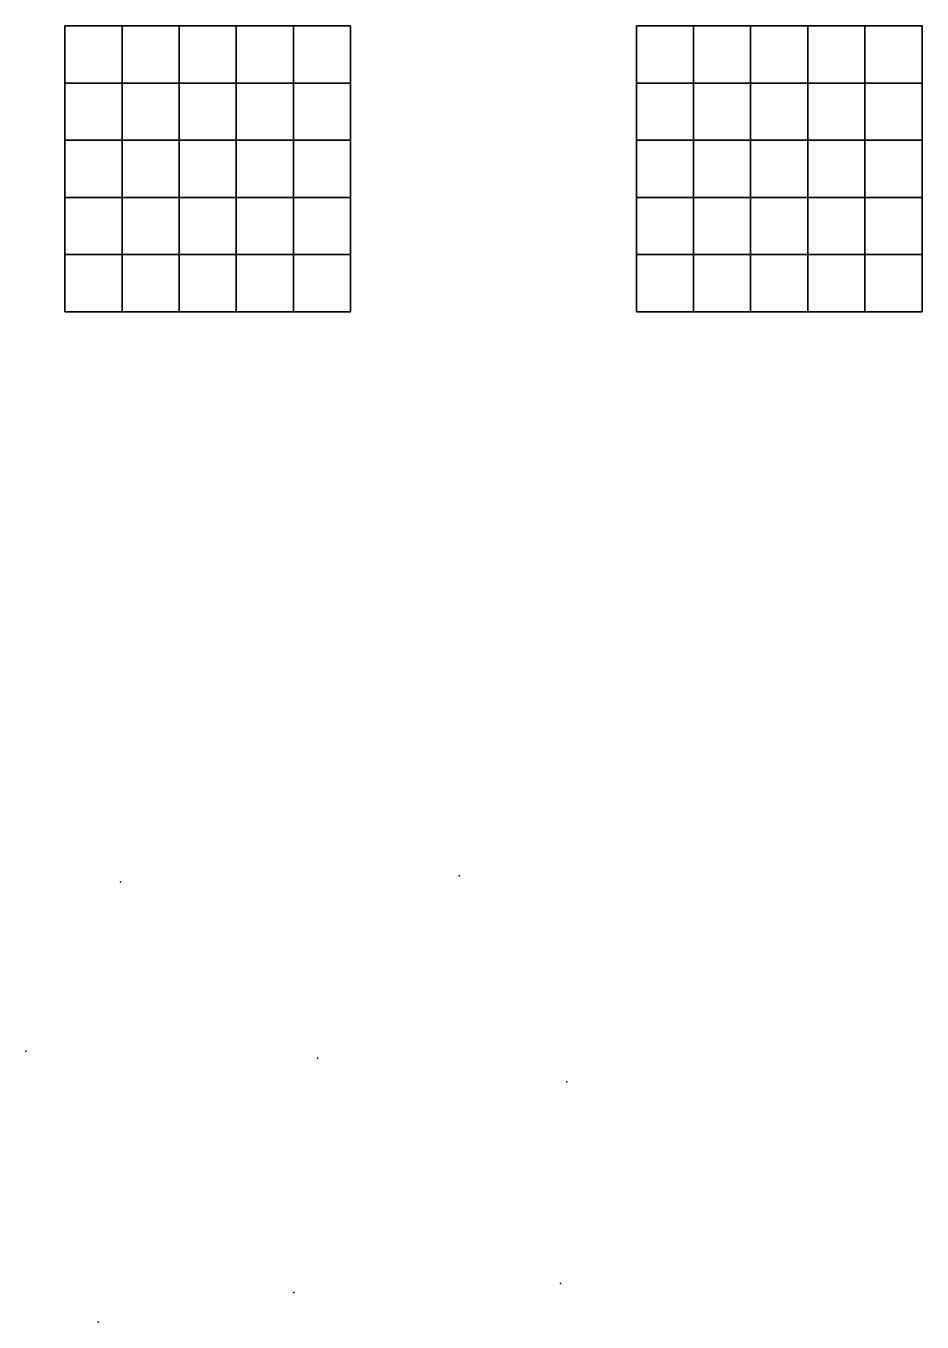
# Model space of a CAD drawing. Header units: metres. Extents: x -0.1 to 3, y -3.5 to 7.
# Drawn here: x -0.136 to 3, y -3.535 to 1 of the extents above; entities that cross this region are included whole.
import ezdxf

# ---------------------------------------------------------------- set-up
doc = ezdxf.new("R2010")
doc.units = ezdxf.units.M
doc.layers.add('Default', color=18, linetype='Continuous', true_color=0x000000)

msp = doc.modelspace()

# ---------------------------------------------------------------- linework, layer by layer
at = {"layer": 'Default'}
for p in [(0.1952, -1.9942, 0.647), (1.3801, -1.9739, 0.647), (-0.1363, -2.5864, 0.647), (0.8838, -2.6111, 0.647), (1.7566, -2.6946, 0.647), (1.735, -3.3998, 0.647), (0.8018, -3.4315, 0.647), (0.1161, -3.5347, 0.647)]:
    msp.add_point(p, dxfattribs=at)

# ---------------------------------------------------------------- meshes
mesh = msp.add_polyface(dxfattribs=at)
corners = [(1, 0, 1.6), (1, 0.2, 1.6), (1, 0.4, 1.6), (1, 0.6, 1.6), (1, 0.8, 1.6), (1, 1, 1.6), (0.8, 0, 1.6), (0.8, 0.2, 1.6), (0.8, 0.4, 1.6), (0.8, 0.6, 1.6), (0.8, 0.8, 1.6), (0.8, 1, 1.6), (0.6, 0, 1.6), (0.6, 0.2, 1.6), (0.6, 0.4, 1.6), (0.6, 0.6, 1.6), (0.6, 0.8, 1.6), (0.6, 1, 1.6), (0.4, 0, 1.6), (0.4, 0.2, 1.6), (0.4, 0.4, 1.6), (0.4, 0.6, 1.6), (0.4, 0.8, 1.6), (0.4, 1, 1.6), (0.2, 0, 1.6), (0.2, 0.2, 1.6), (0.2, 0.4, 1.6), (0.2, 0.6, 1.6), (0.2, 0.8, 1.6), (0.2, 1, 1.6), (0, 0, 1.6), (0, 0.2, 1.6), (0, 0.4, 1.6), (0, 0.6, 1.6), (0, 0.8, 1.6), (0, 1, 1.6), (0, 0, 2.6), (0, 0.2, 2.6), (0, 0.4, 2.6), (0, 0.6, 2.6), (0, 0.8, 2.6), (0, 1, 2.6), (0.2, 0, 2.6), (0.2, 0.2, 2.6), (0.2, 0.4, 2.6), (0.2, 0.6, 2.6), (0.2, 0.8, 2.6), (0.2, 1, 2.6), (0.4, 0, 2.6), (0.4, 0.2, 2.6), (0.4, 0.4, 2.6), (0.4, 0.6, 2.6), (0.4, 0.8, 2.6), (0.4, 1, 2.6), (0.6, 0, 2.6), (0.6, 0.2, 2.6), (0.6, 0.4, 2.6), (0.6, 0.6, 2.6), (0.6, 0.8, 2.6), (0.6, 1, 2.6), (0.8, 0, 2.6), (0.8, 0.2, 2.6), (0.8, 0.4, 2.6), (0.8, 0.6, 2.6), (0.8, 0.8, 2.6), (0.8, 1, 2.6), (1, 0, 2.6), (1, 0.2, 2.6), (1, 0.4, 2.6), (1, 0.6, 2.6), (1, 0.8, 2.6), (1, 1, 2.6), (0, 0, 1.6), (0, 0.2, 1.6), (0, 0.4, 1.6), (0, 0.6, 1.6), (0, 0.8, 1.6), (0, 1, 1.6), (0, 0, 1.8), (0, 0.2, 1.8), (0, 0.4, 1.8), (0, 0.6, 1.8), (0, 0.8, 1.8), (0, 1, 1.8), (0, 0, 2), (0, 0.2, 2), (0, 0.4, 2), (0, 0.6, 2), (0, 0.8, 2), (0, 1, 2), (0, 0, 2.2), (0, 0.2, 2.2), (0, 0.4, 2.2), (0, 0.6, 2.2), (0, 0.8, 2.2), (0, 1, 2.2), (0, 0, 2.4), (0, 0.2, 2.4), (0, 0.4, 2.4), (0, 0.6, 2.4), (0, 0.8, 2.4), (0, 1, 2.4), (0, 0, 2.6), (0, 0.2, 2.6), (0, 0.4, 2.6), (0, 0.6, 2.6), (0, 0.8, 2.6), (0, 1, 2.6), (0, 1, 1.6), (0.2, 1, 1.6), (0.4, 1, 1.6), (0.6, 1, 1.6), (0.8, 1, 1.6), (1, 1, 1.6), (0, 1, 1.8), (0.2, 1, 1.8), (0.4, 1, 1.8), (0.6, 1, 1.8), (0.8, 1, 1.8), (1, 1, 1.8), (0, 1, 2), (0.2, 1, 2), (0.4, 1, 2), (0.6, 1, 2), (0.8, 1, 2), (1, 1, 2), (0, 1, 2.2), (0.2, 1, 2.2), (0.4, 1, 2.2), (0.6, 1, 2.2), (0.8, 1, 2.2), (1, 1, 2.2), (0, 1, 2.4), (0.2, 1, 2.4), (0.4, 1, 2.4), (0.6, 1, 2.4), (0.8, 1, 2.4), (1, 1, 2.4), (0, 1, 2.6), (0.2, 1, 2.6), (0.4, 1, 2.6), (0.6, 1, 2.6), (0.8, 1, 2.6), (1, 1, 2.6), (1, 1, 1.6), (1, 0.8, 1.6), (1, 0.6, 1.6), (1, 0.4, 1.6), (1, 0.2, 1.6), (1, 0, 1.6), (1, 1, 1.8), (1, 0.8, 1.8), (1, 0.6, 1.8), (1, 0.4, 1.8), (1, 0.2, 1.8), (1, 0, 1.8), (1, 1, 2), (1, 0.8, 2), (1, 0.6, 2), (1, 0.4, 2), (1, 0.2, 2), (1, 0, 2), (1, 1, 2.2), (1, 0.8, 2.2), (1, 0.6, 2.2), (1, 0.4, 2.2), (1, 0.2, 2.2), (1, 0, 2.2), (1, 1, 2.4), (1, 0.8, 2.4), (1, 0.6, 2.4), (1, 0.4, 2.4), (1, 0.2, 2.4), (1, 0, 2.4), (1, 1, 2.6), (1, 0.8, 2.6), (1, 0.6, 2.6), (1, 0.4, 2.6), (1, 0.2, 2.6), (1, 0, 2.6), (1, 0, 1.6), (0.8, 0, 1.6), (0.6, 0, 1.6), (0.4, 0, 1.6), (0.2, 0, 1.6), (0, 0, 1.6), (1, 0, 1.8), (0.8, 0, 1.8), (0.6, 0, 1.8), (0.4, 0, 1.8), (0.2, 0, 1.8), (0, 0, 1.8), (1, 0, 2), (0.8, 0, 2), (0.6, 0, 2), (0.4, 0, 2), (0.2, 0, 2), (0, 0, 2), (1, 0, 2.2), (0.8, 0, 2.2), (0.6, 0, 2.2), (0.4, 0, 2.2), (0.2, 0, 2.2), (0, 0, 2.2), (1, 0, 2.4), (0.8, 0, 2.4), (0.6, 0, 2.4), (0.4, 0, 2.4), (0.2, 0, 2.4), (0, 0, 2.4), (1, 0, 2.6), (0.8, 0, 2.6), (0.6, 0, 2.6), (0.4, 0, 2.6), (0.2, 0, 2.6), (0, 0, 2.6)]
mesh.append_faces([[corners[k] for k in face] for face in [(0, 6, 7, 1), (1, 7, 8, 2), (2, 8, 9, 3), (3, 9, 10, 4), (4, 10, 11, 5), (6, 12, 13, 7), (7, 13, 14, 8), (8, 14, 15, 9), (9, 15, 16, 10), (10, 16, 17, 11), (12, 18, 19, 13), (13, 19, 20, 14), (14, 20, 21, 15), (15, 21, 22, 16), (16, 22, 23, 17), (18, 24, 25, 19), (19, 25, 26, 20), (20, 26, 27, 21), (21, 27, 28, 22), (22, 28, 29, 23), (24, 30, 31, 25), (25, 31, 32, 26), (26, 32, 33, 27), (27, 33, 34, 28), (28, 34, 35, 29), (36, 42, 43, 37), (37, 43, 44, 38), (38, 44, 45, 39), (39, 45, 46, 40), (40, 46, 47, 41), (42, 48, 49, 43), (43, 49, 50, 44), (44, 50, 51, 45), (45, 51, 52, 46), (46, 52, 53, 47), (48, 54, 55, 49), (49, 55, 56, 50), (50, 56, 57, 51), (51, 57, 58, 52), (52, 58, 59, 53), (54, 60, 61, 55), (55, 61, 62, 56), (56, 62, 63, 57), (57, 63, 64, 58), (58, 64, 65, 59), (60, 66, 67, 61), (61, 67, 68, 62), (62, 68, 69, 63), (63, 69, 70, 64), (64, 70, 71, 65), (72, 78, 79, 73), (73, 79, 80, 74), (74, 80, 81, 75), (75, 81, 82, 76), (76, 82, 83, 77), (78, 84, 85, 79), (79, 85, 86, 80), (80, 86, 87, 81), (81, 87, 88, 82), (82, 88, 89, 83), (84, 90, 91, 85), (85, 91, 92, 86), (86, 92, 93, 87), (87, 93, 94, 88), (88, 94, 95, 89), (90, 96, 97, 91), (91, 97, 98, 92), (92, 98, 99, 93), (93, 99, 100, 94), (94, 100, 101, 95), (96, 102, 103, 97), (97, 103, 104, 98), (98, 104, 105, 99), (99, 105, 106, 100), (100, 106, 107, 101), (108, 114, 115, 109), (109, 115, 116, 110), (110, 116, 117, 111), (111, 117, 118, 112), (112, 118, 119, 113), (114, 120, 121, 115), (115, 121, 122, 116), (116, 122, 123, 117), (117, 123, 124, 118), (118, 124, 125, 119), (120, 126, 127, 121), (121, 127, 128, 122), (122, 128, 129, 123), (123, 129, 130, 124), (124, 130, 131, 125), (126, 132, 133, 127), (127, 133, 134, 128), (128, 134, 135, 129), (129, 135, 136, 130), (130, 136, 137, 131), (132, 138, 139, 133), (133, 139, 140, 134), (134, 140, 141, 135), (135, 141, 142, 136), (136, 142, 143, 137), (144, 150, 151, 145), (145, 151, 152, 146), (146, 152, 153, 147), (147, 153, 154, 148), (148, 154, 155, 149), (150, 156, 157, 151), (151, 157, 158, 152), (152, 158, 159, 153), (153, 159, 160, 154), (154, 160, 161, 155), (156, 162, 163, 157), (157, 163, 164, 158), (158, 164, 165, 159), (159, 165, 166, 160), (160, 166, 167, 161), (162, 168, 169, 163), (163, 169, 170, 164), (164, 170, 171, 165), (165, 171, 172, 166), (166, 172, 173, 167), (168, 174, 175, 169), (169, 175, 176, 170), (170, 176, 177, 171), (171, 177, 178, 172), (172, 178, 179, 173), (180, 186, 187, 181), (181, 187, 188, 182), (182, 188, 189, 183), (183, 189, 190, 184), (184, 190, 191, 185), (186, 192, 193, 187), (187, 193, 194, 188), (188, 194, 195, 189), (189, 195, 196, 190), (190, 196, 197, 191), (192, 198, 199, 193), (193, 199, 200, 194), (194, 200, 201, 195), (195, 201, 202, 196), (196, 202, 203, 197), (198, 204, 205, 199), (199, 205, 206, 200), (200, 206, 207, 201), (201, 207, 208, 202), (202, 208, 209, 203), (204, 210, 211, 205), (205, 211, 212, 206), (206, 212, 213, 207), (207, 213, 214, 208), (208, 214, 215, 209)]])
mesh = msp.add_polyface(dxfattribs=at)
corners = [(1, 0), (1, 0.2), (1, 0.4), (1, 0.6), (1, 0.8), (1, 1), (0.8, 0), (0.8, 0.2), (0.8, 0.4), (0.8, 0.6), (0.8, 0.8), (0.8, 1), (0.6, 0), (0.6, 0.2), (0.6, 0.4), (0.6, 0.6), (0.6, 0.8), (0.6, 1), (0.4, 0), (0.4, 0.2), (0.4, 0.4), (0.4, 0.6), (0.4, 0.8), (0.4, 1), (0.2, 0), (0.2, 0.2), (0.2, 0.4), (0.2, 0.6), (0.2, 0.8), (0.2, 1), (0, 0), (0, 0.2), (0, 0.4), (0, 0.6), (0, 0.8), (0, 1), (0, 0, 1), (0, 0.2, 1), (0, 0.4, 1), (0, 0.6, 1), (0, 0.8, 1), (0, 1, 1), (0.2, 0, 1), (0.2, 0.2, 1), (0.2, 0.4, 1), (0.2, 0.6, 1), (0.2, 0.8, 1), (0.2, 1, 1), (0.4, 0, 1), (0.4, 0.2, 1), (0.4, 0.4, 1), (0.4, 0.6, 1), (0.4, 0.8, 1), (0.4, 1, 1), (0.6, 0, 1), (0.6, 0.2, 1), (0.6, 0.4, 1), (0.6, 0.6, 1), (0.6, 0.8, 1), (0.6, 1, 1), (0.8, 0, 1), (0.8, 0.2, 1), (0.8, 0.4, 1), (0.8, 0.6, 1), (0.8, 0.8, 1), (0.8, 1, 1), (1, 0, 1), (1, 0.2, 1), (1, 0.4, 1), (1, 0.6, 1), (1, 0.8, 1), (1, 1, 1), (0, 0), (0, 0.2), (0, 0.4), (0, 0.6), (0, 0.8), (0, 1), (0, 0, 0.2), (0, 0.2, 0.2), (0, 0.4, 0.2), (0, 0.6, 0.2), (0, 0.8, 0.2), (0, 1, 0.2), (0, 0, 0.4), (0, 0.2, 0.4), (0, 0.4, 0.4), (0, 0.6, 0.4), (0, 0.8, 0.4), (0, 1, 0.4), (0, 0, 0.6), (0, 0.2, 0.6), (0, 0.4, 0.6), (0, 0.6, 0.6), (0, 0.8, 0.6), (0, 1, 0.6), (0, 0, 0.8), (0, 0.2, 0.8), (0, 0.4, 0.8), (0, 0.6, 0.8), (0, 0.8, 0.8), (0, 1, 0.8), (0, 0, 1), (0, 0.2, 1), (0, 0.4, 1), (0, 0.6, 1), (0, 0.8, 1), (0, 1, 1), (0, 1), (0.2, 1), (0.4, 1), (0.6, 1), (0.8, 1), (1, 1), (0, 1, 0.2), (0.2, 1, 0.2), (0.4, 1, 0.2), (0.6, 1, 0.2), (0.8, 1, 0.2), (1, 1, 0.2), (0, 1, 0.4), (0.2, 1, 0.4), (0.4, 1, 0.4), (0.6, 1, 0.4), (0.8, 1, 0.4), (1, 1, 0.4), (0, 1, 0.6), (0.2, 1, 0.6), (0.4, 1, 0.6), (0.6, 1, 0.6), (0.8, 1, 0.6), (1, 1, 0.6), (0, 1, 0.8), (0.2, 1, 0.8), (0.4, 1, 0.8), (0.6, 1, 0.8), (0.8, 1, 0.8), (1, 1, 0.8), (0, 1, 1), (0.2, 1, 1), (0.4, 1, 1), (0.6, 1, 1), (0.8, 1, 1), (1, 1, 1), (1, 1), (1, 0.8), (1, 0.6), (1, 0.4), (1, 0.2), (1, 0), (1, 1, 0.2), (1, 0.8, 0.2), (1, 0.6, 0.2), (1, 0.4, 0.2), (1, 0.2, 0.2), (1, 0, 0.2), (1, 1, 0.4), (1, 0.8, 0.4), (1, 0.6, 0.4), (1, 0.4, 0.4), (1, 0.2, 0.4), (1, 0, 0.4), (1, 1, 0.6), (1, 0.8, 0.6), (1, 0.6, 0.6), (1, 0.4, 0.6), (1, 0.2, 0.6), (1, 0, 0.6), (1, 1, 0.8), (1, 0.8, 0.8), (1, 0.6, 0.8), (1, 0.4, 0.8), (1, 0.2, 0.8), (1, 0, 0.8), (1, 1, 1), (1, 0.8, 1), (1, 0.6, 1), (1, 0.4, 1), (1, 0.2, 1), (1, 0, 1), (1, 0), (0.8, 0), (0.6, 0), (0.4, 0), (0.2, 0), (0, 0), (1, 0, 0.2), (0.8, 0, 0.2), (0.6, 0, 0.2), (0.4, 0, 0.2), (0.2, 0, 0.2), (0, 0, 0.2), (1, 0, 0.4), (0.8, 0, 0.4), (0.6, 0, 0.4), (0.4, 0, 0.4), (0.2, 0, 0.4), (0, 0, 0.4), (1, 0, 0.6), (0.8, 0, 0.6), (0.6, 0, 0.6), (0.4, 0, 0.6), (0.2, 0, 0.6), (0, 0, 0.6), (1, 0, 0.8), (0.8, 0, 0.8), (0.6, 0, 0.8), (0.4, 0, 0.8), (0.2, 0, 0.8), (0, 0, 0.8), (1, 0, 1), (0.8, 0, 1), (0.6, 0, 1), (0.4, 0, 1), (0.2, 0, 1), (0, 0, 1)]
mesh.append_faces([[corners[k] for k in face] for face in [(0, 6, 7, 1), (1, 7, 8, 2), (2, 8, 9, 3), (3, 9, 10, 4), (4, 10, 11, 5), (6, 12, 13, 7), (7, 13, 14, 8), (8, 14, 15, 9), (9, 15, 16, 10), (10, 16, 17, 11), (12, 18, 19, 13), (13, 19, 20, 14), (14, 20, 21, 15), (15, 21, 22, 16), (16, 22, 23, 17), (18, 24, 25, 19), (19, 25, 26, 20), (20, 26, 27, 21), (21, 27, 28, 22), (22, 28, 29, 23), (24, 30, 31, 25), (25, 31, 32, 26), (26, 32, 33, 27), (27, 33, 34, 28), (28, 34, 35, 29), (36, 42, 43, 37), (37, 43, 44, 38), (38, 44, 45, 39), (39, 45, 46, 40), (40, 46, 47, 41), (42, 48, 49, 43), (43, 49, 50, 44), (44, 50, 51, 45), (45, 51, 52, 46), (46, 52, 53, 47), (48, 54, 55, 49), (49, 55, 56, 50), (50, 56, 57, 51), (51, 57, 58, 52), (52, 58, 59, 53), (54, 60, 61, 55), (55, 61, 62, 56), (56, 62, 63, 57), (57, 63, 64, 58), (58, 64, 65, 59), (60, 66, 67, 61), (61, 67, 68, 62), (62, 68, 69, 63), (63, 69, 70, 64), (64, 70, 71, 65), (72, 78, 79, 73), (73, 79, 80, 74), (74, 80, 81, 75), (75, 81, 82, 76), (76, 82, 83, 77), (78, 84, 85, 79), (79, 85, 86, 80), (80, 86, 87, 81), (81, 87, 88, 82), (82, 88, 89, 83), (84, 90, 91, 85), (85, 91, 92, 86), (86, 92, 93, 87), (87, 93, 94, 88), (88, 94, 95, 89), (90, 96, 97, 91), (91, 97, 98, 92), (92, 98, 99, 93), (93, 99, 100, 94), (94, 100, 101, 95), (96, 102, 103, 97), (97, 103, 104, 98), (98, 104, 105, 99), (99, 105, 106, 100), (100, 106, 107, 101), (108, 114, 115, 109), (109, 115, 116, 110), (110, 116, 117, 111), (111, 117, 118, 112), (112, 118, 119, 113), (114, 120, 121, 115), (115, 121, 122, 116), (116, 122, 123, 117), (117, 123, 124, 118), (118, 124, 125, 119), (120, 126, 127, 121), (121, 127, 128, 122), (122, 128, 129, 123), (123, 129, 130, 124), (124, 130, 131, 125), (126, 132, 133, 127), (127, 133, 134, 128), (128, 134, 135, 129), (129, 135, 136, 130), (130, 136, 137, 131), (132, 138, 139, 133), (133, 139, 140, 134), (134, 140, 141, 135), (135, 141, 142, 136), (136, 142, 143, 137), (144, 150, 151, 145), (145, 151, 152, 146), (146, 152, 153, 147), (147, 153, 154, 148), (148, 154, 155, 149), (150, 156, 157, 151), (151, 157, 158, 152), (152, 158, 159, 153), (153, 159, 160, 154), (154, 160, 161, 155), (156, 162, 163, 157), (157, 163, 164, 158), (158, 164, 165, 159), (159, 165, 166, 160), (160, 166, 167, 161), (162, 168, 169, 163), (163, 169, 170, 164), (164, 170, 171, 165), (165, 171, 172, 166), (166, 172, 173, 167), (168, 174, 175, 169), (169, 175, 176, 170), (170, 176, 177, 171), (171, 177, 178, 172), (172, 178, 179, 173), (180, 186, 187, 181), (181, 187, 188, 182), (182, 188, 189, 183), (183, 189, 190, 184), (184, 190, 191, 185), (186, 192, 193, 187), (187, 193, 194, 188), (188, 194, 195, 189), (189, 195, 196, 190), (190, 196, 197, 191), (192, 198, 199, 193), (193, 199, 200, 194), (194, 200, 201, 195), (195, 201, 202, 196), (196, 202, 203, 197), (198, 204, 205, 199), (199, 205, 206, 200), (200, 206, 207, 201), (201, 207, 208, 202), (202, 208, 209, 203), (204, 210, 211, 205), (205, 211, 212, 206), (206, 212, 213, 207), (207, 213, 214, 208), (208, 214, 215, 209)]])
mesh = msp.add_polyface(dxfattribs=at)
corners = [(3, 0, 1.6), (3, 0.2, 1.6), (3, 0.4, 1.6), (3, 0.6, 1.6), (3, 0.8, 1.6), (3, 1, 1.6), (2.8, 0, 1.6), (2.8, 0.2, 1.6), (2.8, 0.4, 1.6), (2.8, 0.6, 1.6), (2.8, 0.8, 1.6), (2.8, 1, 1.6), (2.6, 0, 1.6), (2.6, 0.2, 1.6), (2.6, 0.4, 1.6), (2.6, 0.6, 1.6), (2.6, 0.8, 1.6), (2.6, 1, 1.6), (2.4, 0, 1.6), (2.4, 0.2, 1.6), (2.4, 0.4, 1.6), (2.4, 0.6, 1.6), (2.4, 0.8, 1.6), (2.4, 1, 1.6), (2.2, 0, 1.6), (2.2, 0.2, 1.6), (2.2, 0.4, 1.6), (2.2, 0.6, 1.6), (2.2, 0.8, 1.6), (2.2, 1, 1.6), (2, 0, 1.6), (2, 0.2, 1.6), (2, 0.4, 1.6), (2, 0.6, 1.6), (2, 0.8, 1.6), (2, 1, 1.6), (2, 0, 2.6), (2, 0.2, 2.6), (2, 0.4, 2.6), (2, 0.6, 2.6), (2, 0.8, 2.6), (2, 1, 2.6), (2.2, 0, 2.6), (2.2, 0.2, 2.6), (2.2, 0.4, 2.6), (2.2, 0.6, 2.6), (2.2, 0.8, 2.6), (2.2, 1, 2.6), (2.4, 0, 2.6), (2.4, 0.2, 2.6), (2.4, 0.4, 2.6), (2.4, 0.6, 2.6), (2.4, 0.8, 2.6), (2.4, 1, 2.6), (2.6, 0, 2.6), (2.6, 0.2, 2.6), (2.6, 0.4, 2.6), (2.6, 0.6, 2.6), (2.6, 0.8, 2.6), (2.6, 1, 2.6), (2.8, 0, 2.6), (2.8, 0.2, 2.6), (2.8, 0.4, 2.6), (2.8, 0.6, 2.6), (2.8, 0.8, 2.6), (2.8, 1, 2.6), (3, 0, 2.6), (3, 0.2, 2.6), (3, 0.4, 2.6), (3, 0.6, 2.6), (3, 0.8, 2.6), (3, 1, 2.6), (2, 0, 1.6), (2, 0.2, 1.6), (2, 0.4, 1.6), (2, 0.6, 1.6), (2, 0.8, 1.6), (2, 1, 1.6), (2, 0, 1.8), (2, 0.2, 1.8), (2, 0.4, 1.8), (2, 0.6, 1.8), (2, 0.8, 1.8), (2, 1, 1.8), (2, 0, 2), (2, 0.2, 2), (2, 0.4, 2), (2, 0.6, 2), (2, 0.8, 2), (2, 1, 2), (2, 0, 2.2), (2, 0.2, 2.2), (2, 0.4, 2.2), (2, 0.6, 2.2), (2, 0.8, 2.2), (2, 1, 2.2), (2, 0, 2.4), (2, 0.2, 2.4), (2, 0.4, 2.4), (2, 0.6, 2.4), (2, 0.8, 2.4), (2, 1, 2.4), (2, 0, 2.6), (2, 0.2, 2.6), (2, 0.4, 2.6), (2, 0.6, 2.6), (2, 0.8, 2.6), (2, 1, 2.6), (2, 1, 1.6), (2.2, 1, 1.6), (2.4, 1, 1.6), (2.6, 1, 1.6), (2.8, 1, 1.6), (3, 1, 1.6), (2, 1, 1.8), (2.2, 1, 1.8), (2.4, 1, 1.8), (2.6, 1, 1.8), (2.8, 1, 1.8), (3, 1, 1.8), (2, 1, 2), (2.2, 1, 2), (2.4, 1, 2), (2.6, 1, 2), (2.8, 1, 2), (3, 1, 2), (2, 1, 2.2), (2.2, 1, 2.2), (2.4, 1, 2.2), (2.6, 1, 2.2), (2.8, 1, 2.2), (3, 1, 2.2), (2, 1, 2.4), (2.2, 1, 2.4), (2.4, 1, 2.4), (2.6, 1, 2.4), (2.8, 1, 2.4), (3, 1, 2.4), (2, 1, 2.6), (2.2, 1, 2.6), (2.4, 1, 2.6), (2.6, 1, 2.6), (2.8, 1, 2.6), (3, 1, 2.6), (3, 1, 1.6), (3, 0.8, 1.6), (3, 0.6, 1.6), (3, 0.4, 1.6), (3, 0.2, 1.6), (3, 0, 1.6), (3, 1, 1.8), (3, 0.8, 1.8), (3, 0.6, 1.8), (3, 0.4, 1.8), (3, 0.2, 1.8), (3, 0, 1.8), (3, 1, 2), (3, 0.8, 2), (3, 0.6, 2), (3, 0.4, 2), (3, 0.2, 2), (3, 0, 2), (3, 1, 2.2), (3, 0.8, 2.2), (3, 0.6, 2.2), (3, 0.4, 2.2), (3, 0.2, 2.2), (3, 0, 2.2), (3, 1, 2.4), (3, 0.8, 2.4), (3, 0.6, 2.4), (3, 0.4, 2.4), (3, 0.2, 2.4), (3, 0, 2.4), (3, 1, 2.6), (3, 0.8, 2.6), (3, 0.6, 2.6), (3, 0.4, 2.6), (3, 0.2, 2.6), (3, 0, 2.6), (3, 0, 1.6), (2.8, 0, 1.6), (2.6, 0, 1.6), (2.4, 0, 1.6), (2.2, 0, 1.6), (2, 0, 1.6), (3, 0, 1.8), (2.8, 0, 1.8), (2.6, 0, 1.8), (2.4, 0, 1.8), (2.2, 0, 1.8), (2, 0, 1.8), (3, 0, 2), (2.8, 0, 2), (2.6, 0, 2), (2.4, 0, 2), (2.2, 0, 2), (2, 0, 2), (3, 0, 2.2), (2.8, 0, 2.2), (2.6, 0, 2.2), (2.4, 0, 2.2), (2.2, 0, 2.2), (2, 0, 2.2), (3, 0, 2.4), (2.8, 0, 2.4), (2.6, 0, 2.4), (2.4, 0, 2.4), (2.2, 0, 2.4), (2, 0, 2.4), (3, 0, 2.6), (2.8, 0, 2.6), (2.6, 0, 2.6), (2.4, 0, 2.6), (2.2, 0, 2.6), (2, 0, 2.6)]
mesh.append_faces([[corners[k] for k in face] for face in [(0, 6, 7, 1), (1, 7, 8, 2), (2, 8, 9, 3), (3, 9, 10, 4), (4, 10, 11, 5), (6, 12, 13, 7), (7, 13, 14, 8), (8, 14, 15, 9), (9, 15, 16, 10), (10, 16, 17, 11), (12, 18, 19, 13), (13, 19, 20, 14), (14, 20, 21, 15), (15, 21, 22, 16), (16, 22, 23, 17), (18, 24, 25, 19), (19, 25, 26, 20), (20, 26, 27, 21), (21, 27, 28, 22), (22, 28, 29, 23), (24, 30, 31, 25), (25, 31, 32, 26), (26, 32, 33, 27), (27, 33, 34, 28), (28, 34, 35, 29), (36, 42, 43, 37), (37, 43, 44, 38), (38, 44, 45, 39), (39, 45, 46, 40), (40, 46, 47, 41), (42, 48, 49, 43), (43, 49, 50, 44), (44, 50, 51, 45), (45, 51, 52, 46), (46, 52, 53, 47), (48, 54, 55, 49), (49, 55, 56, 50), (50, 56, 57, 51), (51, 57, 58, 52), (52, 58, 59, 53), (54, 60, 61, 55), (55, 61, 62, 56), (56, 62, 63, 57), (57, 63, 64, 58), (58, 64, 65, 59), (60, 66, 67, 61), (61, 67, 68, 62), (62, 68, 69, 63), (63, 69, 70, 64), (64, 70, 71, 65), (72, 78, 79, 73), (73, 79, 80, 74), (74, 80, 81, 75), (75, 81, 82, 76), (76, 82, 83, 77), (78, 84, 85, 79), (79, 85, 86, 80), (80, 86, 87, 81), (81, 87, 88, 82), (82, 88, 89, 83), (84, 90, 91, 85), (85, 91, 92, 86), (86, 92, 93, 87), (87, 93, 94, 88), (88, 94, 95, 89), (90, 96, 97, 91), (91, 97, 98, 92), (92, 98, 99, 93), (93, 99, 100, 94), (94, 100, 101, 95), (96, 102, 103, 97), (97, 103, 104, 98), (98, 104, 105, 99), (99, 105, 106, 100), (100, 106, 107, 101), (108, 114, 115, 109), (109, 115, 116, 110), (110, 116, 117, 111), (111, 117, 118, 112), (112, 118, 119, 113), (114, 120, 121, 115), (115, 121, 122, 116), (116, 122, 123, 117), (117, 123, 124, 118), (118, 124, 125, 119), (120, 126, 127, 121), (121, 127, 128, 122), (122, 128, 129, 123), (123, 129, 130, 124), (124, 130, 131, 125), (126, 132, 133, 127), (127, 133, 134, 128), (128, 134, 135, 129), (129, 135, 136, 130), (130, 136, 137, 131), (132, 138, 139, 133), (133, 139, 140, 134), (134, 140, 141, 135), (135, 141, 142, 136), (136, 142, 143, 137), (144, 150, 151, 145), (145, 151, 152, 146), (146, 152, 153, 147), (147, 153, 154, 148), (148, 154, 155, 149), (150, 156, 157, 151), (151, 157, 158, 152), (152, 158, 159, 153), (153, 159, 160, 154), (154, 160, 161, 155), (156, 162, 163, 157), (157, 163, 164, 158), (158, 164, 165, 159), (159, 165, 166, 160), (160, 166, 167, 161), (162, 168, 169, 163), (163, 169, 170, 164), (164, 170, 171, 165), (165, 171, 172, 166), (166, 172, 173, 167), (168, 174, 175, 169), (169, 175, 176, 170), (170, 176, 177, 171), (171, 177, 178, 172), (172, 178, 179, 173), (180, 186, 187, 181), (181, 187, 188, 182), (182, 188, 189, 183), (183, 189, 190, 184), (184, 190, 191, 185), (186, 192, 193, 187), (187, 193, 194, 188), (188, 194, 195, 189), (189, 195, 196, 190), (190, 196, 197, 191), (192, 198, 199, 193), (193, 199, 200, 194), (194, 200, 201, 195), (195, 201, 202, 196), (196, 202, 203, 197), (198, 204, 205, 199), (199, 205, 206, 200), (200, 206, 207, 201), (201, 207, 208, 202), (202, 208, 209, 203), (204, 210, 211, 205), (205, 211, 212, 206), (206, 212, 213, 207), (207, 213, 214, 208), (208, 214, 215, 209)]])
mesh = msp.add_polyface(dxfattribs=at)
corners = [(3, 0), (3, 0.2), (3, 0.4), (3, 0.6), (3, 0.8), (3, 1), (2.8, 0), (2.8, 0.2), (2.8, 0.4), (2.8, 0.6), (2.8, 0.8), (2.8, 1), (2.6, 0), (2.6, 0.2), (2.6, 0.4), (2.6, 0.6), (2.6, 0.8), (2.6, 1), (2.4, 0), (2.4, 0.2), (2.4, 0.4), (2.4, 0.6), (2.4, 0.8), (2.4, 1), (2.2, 0), (2.2, 0.2), (2.2, 0.4), (2.2, 0.6), (2.2, 0.8), (2.2, 1), (2, 0), (2, 0.2), (2, 0.4), (2, 0.6), (2, 0.8), (2, 1), (2, 0, 1), (2, 0.2, 1), (2, 0.4, 1), (2, 0.6, 1), (2, 0.8, 1), (2, 1, 1), (2.2, 0, 1), (2.2, 0.2, 1), (2.2, 0.4, 1), (2.2, 0.6, 1), (2.2, 0.8, 1), (2.2, 1, 1), (2.4, 0, 1), (2.4, 0.2, 1), (2.4, 0.4, 1), (2.4, 0.6, 1), (2.4, 0.8, 1), (2.4, 1, 1), (2.6, 0, 1), (2.6, 0.2, 1), (2.6, 0.4, 1), (2.6, 0.6, 1), (2.6, 0.8, 1), (2.6, 1, 1), (2.8, 0, 1), (2.8, 0.2, 1), (2.8, 0.4, 1), (2.8, 0.6, 1), (2.8, 0.8, 1), (2.8, 1, 1), (3, 0, 1), (3, 0.2, 1), (3, 0.4, 1), (3, 0.6, 1), (3, 0.8, 1), (3, 1, 1), (2, 0), (2, 0.2), (2, 0.4), (2, 0.6), (2, 0.8), (2, 1), (2, 0, 0.2), (2, 0.2, 0.2), (2, 0.4, 0.2), (2, 0.6, 0.2), (2, 0.8, 0.2), (2, 1, 0.2), (2, 0, 0.4), (2, 0.2, 0.4), (2, 0.4, 0.4), (2, 0.6, 0.4), (2, 0.8, 0.4), (2, 1, 0.4), (2, 0, 0.6), (2, 0.2, 0.6), (2, 0.4, 0.6), (2, 0.6, 0.6), (2, 0.8, 0.6), (2, 1, 0.6), (2, 0, 0.8), (2, 0.2, 0.8), (2, 0.4, 0.8), (2, 0.6, 0.8), (2, 0.8, 0.8), (2, 1, 0.8), (2, 0, 1), (2, 0.2, 1), (2, 0.4, 1), (2, 0.6, 1), (2, 0.8, 1), (2, 1, 1), (2, 1), (2.2, 1), (2.4, 1), (2.6, 1), (2.8, 1), (3, 1), (2, 1, 0.2), (2.2, 1, 0.2), (2.4, 1, 0.2), (2.6, 1, 0.2), (2.8, 1, 0.2), (3, 1, 0.2), (2, 1, 0.4), (2.2, 1, 0.4), (2.4, 1, 0.4), (2.6, 1, 0.4), (2.8, 1, 0.4), (3, 1, 0.4), (2, 1, 0.6), (2.2, 1, 0.6), (2.4, 1, 0.6), (2.6, 1, 0.6), (2.8, 1, 0.6), (3, 1, 0.6), (2, 1, 0.8), (2.2, 1, 0.8), (2.4, 1, 0.8), (2.6, 1, 0.8), (2.8, 1, 0.8), (3, 1, 0.8), (2, 1, 1), (2.2, 1, 1), (2.4, 1, 1), (2.6, 1, 1), (2.8, 1, 1), (3, 1, 1), (3, 1), (3, 0.8), (3, 0.6), (3, 0.4), (3, 0.2), (3, 0), (3, 1, 0.2), (3, 0.8, 0.2), (3, 0.6, 0.2), (3, 0.4, 0.2), (3, 0.2, 0.2), (3, 0, 0.2), (3, 1, 0.4), (3, 0.8, 0.4), (3, 0.6, 0.4), (3, 0.4, 0.4), (3, 0.2, 0.4), (3, 0, 0.4), (3, 1, 0.6), (3, 0.8, 0.6), (3, 0.6, 0.6), (3, 0.4, 0.6), (3, 0.2, 0.6), (3, 0, 0.6), (3, 1, 0.8), (3, 0.8, 0.8), (3, 0.6, 0.8), (3, 0.4, 0.8), (3, 0.2, 0.8), (3, 0, 0.8), (3, 1, 1), (3, 0.8, 1), (3, 0.6, 1), (3, 0.4, 1), (3, 0.2, 1), (3, 0, 1), (3, 0), (2.8, 0), (2.6, 0), (2.4, 0), (2.2, 0), (2, 0), (3, 0, 0.2), (2.8, 0, 0.2), (2.6, 0, 0.2), (2.4, 0, 0.2), (2.2, 0, 0.2), (2, 0, 0.2), (3, 0, 0.4), (2.8, 0, 0.4), (2.6, 0, 0.4), (2.4, 0, 0.4), (2.2, 0, 0.4), (2, 0, 0.4), (3, 0, 0.6), (2.8, 0, 0.6), (2.6, 0, 0.6), (2.4, 0, 0.6), (2.2, 0, 0.6), (2, 0, 0.6), (3, 0, 0.8), (2.8, 0, 0.8), (2.6, 0, 0.8), (2.4, 0, 0.8), (2.2, 0, 0.8), (2, 0, 0.8), (3, 0, 1), (2.8, 0, 1), (2.6, 0, 1), (2.4, 0, 1), (2.2, 0, 1), (2, 0, 1)]
mesh.append_faces([[corners[k] for k in face] for face in [(0, 6, 7, 1), (1, 7, 8, 2), (2, 8, 9, 3), (3, 9, 10, 4), (4, 10, 11, 5), (6, 12, 13, 7), (7, 13, 14, 8), (8, 14, 15, 9), (9, 15, 16, 10), (10, 16, 17, 11), (12, 18, 19, 13), (13, 19, 20, 14), (14, 20, 21, 15), (15, 21, 22, 16), (16, 22, 23, 17), (18, 24, 25, 19), (19, 25, 26, 20), (20, 26, 27, 21), (21, 27, 28, 22), (22, 28, 29, 23), (24, 30, 31, 25), (25, 31, 32, 26), (26, 32, 33, 27), (27, 33, 34, 28), (28, 34, 35, 29), (36, 42, 43, 37), (37, 43, 44, 38), (38, 44, 45, 39), (39, 45, 46, 40), (40, 46, 47, 41), (42, 48, 49, 43), (43, 49, 50, 44), (44, 50, 51, 45), (45, 51, 52, 46), (46, 52, 53, 47), (48, 54, 55, 49), (49, 55, 56, 50), (50, 56, 57, 51), (51, 57, 58, 52), (52, 58, 59, 53), (54, 60, 61, 55), (55, 61, 62, 56), (56, 62, 63, 57), (57, 63, 64, 58), (58, 64, 65, 59), (60, 66, 67, 61), (61, 67, 68, 62), (62, 68, 69, 63), (63, 69, 70, 64), (64, 70, 71, 65), (72, 78, 79, 73), (73, 79, 80, 74), (74, 80, 81, 75), (75, 81, 82, 76), (76, 82, 83, 77), (78, 84, 85, 79), (79, 85, 86, 80), (80, 86, 87, 81), (81, 87, 88, 82), (82, 88, 89, 83), (84, 90, 91, 85), (85, 91, 92, 86), (86, 92, 93, 87), (87, 93, 94, 88), (88, 94, 95, 89), (90, 96, 97, 91), (91, 97, 98, 92), (92, 98, 99, 93), (93, 99, 100, 94), (94, 100, 101, 95), (96, 102, 103, 97), (97, 103, 104, 98), (98, 104, 105, 99), (99, 105, 106, 100), (100, 106, 107, 101), (108, 114, 115, 109), (109, 115, 116, 110), (110, 116, 117, 111), (111, 117, 118, 112), (112, 118, 119, 113), (114, 120, 121, 115), (115, 121, 122, 116), (116, 122, 123, 117), (117, 123, 124, 118), (118, 124, 125, 119), (120, 126, 127, 121), (121, 127, 128, 122), (122, 128, 129, 123), (123, 129, 130, 124), (124, 130, 131, 125), (126, 132, 133, 127), (127, 133, 134, 128), (128, 134, 135, 129), (129, 135, 136, 130), (130, 136, 137, 131), (132, 138, 139, 133), (133, 139, 140, 134), (134, 140, 141, 135), (135, 141, 142, 136), (136, 142, 143, 137), (144, 150, 151, 145), (145, 151, 152, 146), (146, 152, 153, 147), (147, 153, 154, 148), (148, 154, 155, 149), (150, 156, 157, 151), (151, 157, 158, 152), (152, 158, 159, 153), (153, 159, 160, 154), (154, 160, 161, 155), (156, 162, 163, 157), (157, 163, 164, 158), (158, 164, 165, 159), (159, 165, 166, 160), (160, 166, 167, 161), (162, 168, 169, 163), (163, 169, 170, 164), (164, 170, 171, 165), (165, 171, 172, 166), (166, 172, 173, 167), (168, 174, 175, 169), (169, 175, 176, 170), (170, 176, 177, 171), (171, 177, 178, 172), (172, 178, 179, 173), (180, 186, 187, 181), (181, 187, 188, 182), (182, 188, 189, 183), (183, 189, 190, 184), (184, 190, 191, 185), (186, 192, 193, 187), (187, 193, 194, 188), (188, 194, 195, 189), (189, 195, 196, 190), (190, 196, 197, 191), (192, 198, 199, 193), (193, 199, 200, 194), (194, 200, 201, 195), (195, 201, 202, 196), (196, 202, 203, 197), (198, 204, 205, 199), (199, 205, 206, 200), (200, 206, 207, 201), (201, 207, 208, 202), (202, 208, 209, 203), (204, 210, 211, 205), (205, 211, 212, 206), (206, 212, 213, 207), (207, 213, 214, 208), (208, 214, 215, 209)]])

doc.saveas('drawing.dxf')
